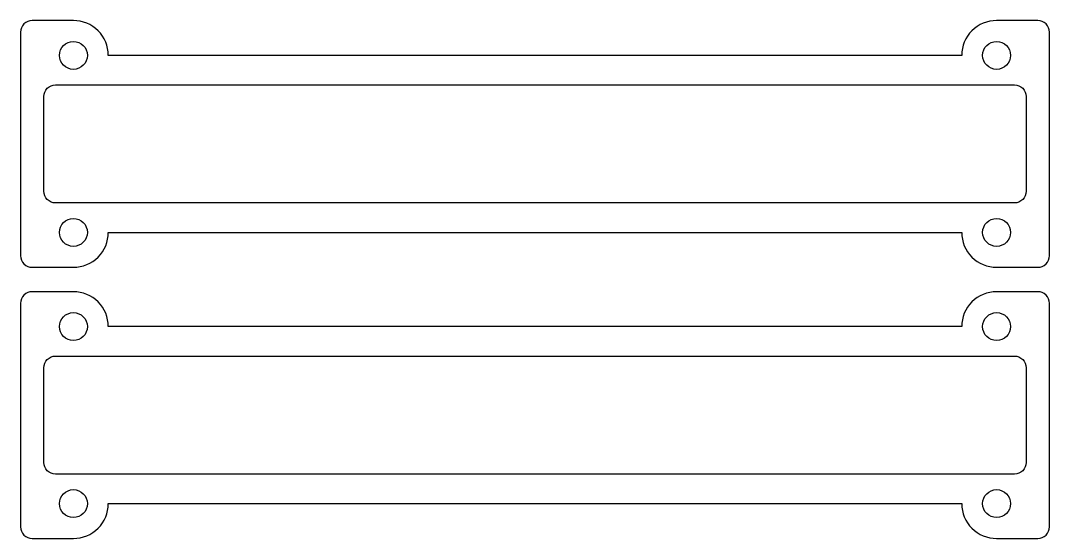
# Model space of a CAD drawing. Header units: inches. Extents: x 0 to 88.5, y 0 to 44.6.
import ezdxf

# ---------------------------------------------------------------- set-up
doc = ezdxf.new("R2010")
doc.units = ezdxf.units.IN
doc.header["$MEASUREMENT"] = 0
doc.layers.add('カバー', color=6, linetype='Continuous')

msp = doc.modelspace()

# ---------------------------------------------------------------- linework, layer by layer
for points in [[(44.23, 28.88), (3, 28.88, -0.414214), (2, 29.88), (2, 33.96), (2, 38.04, -0.414214), (3, 39.04), (44.23, 39.04), (85.46, 39.04, -0.414214), (86.46, 38.04), (86.46, 33.96), (86.46, 29.88, -0.414214), (85.46, 28.88)], [(44.23, 5.54), (3, 5.54, -0.414214), (2, 6.54), (2, 10.62), (2, 14.7, -0.414214), (3, 15.7), (44.23, 15.7), (85.46, 15.7, -0.414214), (86.46, 14.7), (86.46, 10.62), (86.46, 6.54, -0.414214), (85.46, 5.54)]]:
    msp.add_lwpolyline(points, format="xyb", close=True)
at = {"layer": 'カバー'}
for points in [[(44.23, 26.34), (80.915, 26.34, 0.414214), (83.915, 23.34), (87.46, 23.34, 0.414214), (88.46, 24.34), (88.46, 33.96), (88.46, 43.58, 0.414214), (87.46, 44.58), (83.915, 44.58, 0.414214), (80.915, 41.58), (44.23, 41.58), (7.545, 41.58, 0.414214), (4.545, 44.58), (1, 44.58, 0.414214), (0, 43.58), (0, 33.96), (0, 24.34, 0.414214), (1, 23.34), (4.545, 23.34, 0.414214), (7.545, 26.34)], [(44.23, 3), (80.915, 3, 0.414214), (83.915, 0), (87.46, 0, 0.414214), (88.46, 1), (88.46, 10.62), (88.46, 20.24, 0.414214), (87.46, 21.24), (83.915, 21.24, 0.414214), (80.915, 18.24), (44.23, 18.24), (7.545, 18.24, 0.414214), (4.545, 21.24), (1, 21.24, 0.414214), (0, 20.24), (0, 10.62), (0, 1, 0.414214), (1, 0), (4.545, 0, 0.414214), (7.545, 3)]]:
    msp.add_lwpolyline(points, format="xyb", close=True, dxfattribs=at)
for centre in [(4.545, 41.58), (83.915, 41.58), (4.545, 26.34), (83.915, 26.34), (4.545, 18.24), (83.915, 18.24), (4.545, 3), (83.915, 3)]:
    msp.add_circle(centre, 1.2, dxfattribs=at)

doc.saveas('drawing.dxf')
